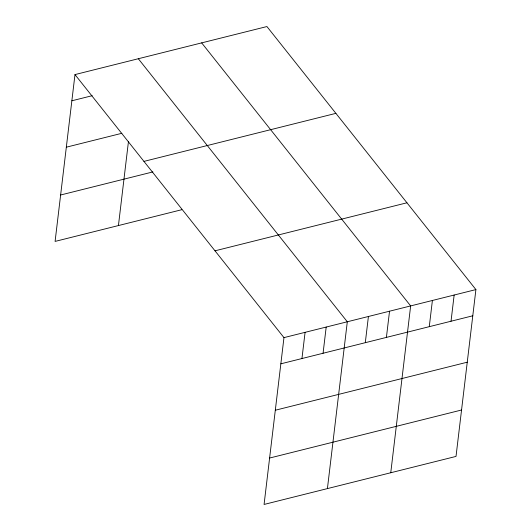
<?xml version="1.0" encoding="UTF-8"?>
<svg xmlns="http://www.w3.org/2000/svg" width="531" height="531" viewBox="0 0 531 531"><rect width="100%" height="100%" fill="white"/><g stroke="black" fill="none" stroke-linecap="round" stroke-linejoin="round"><path stroke-width="0.8" d="M74.984 74.586L283.966 337.623L264.073 504.45L456.016 456.414L475.909 289.587L266.927 26.55L74.984 74.586L55.091 241.413L181.775 209.705M118.433 225.562L128.436 141.697M301.953 358.538L305.079 332.34M323.067 353.254L326.193 327.056M327.415 488.6L347.307 321.773L138.326 58.735M365.295 342.687L368.421 316.489M386.409 337.397L389.535 311.206M390.756 472.743L410.649 305.922L201.667 42.885M429.274 326.671L432.4 300.48M451.031 321.228L454.151 295.03M71.864 100.784L92.195 95.693M66.329 147.187L121.851 133.294M143.947 161.391L335.891 113.355M60.627 195.003L152.901 171.911M215.002 250.824L406.945 202.789M283.966 337.623L475.909 289.587M280.839 363.821L472.782 315.786M275.31 410.231L467.253 362.195M269.609 458.041L461.552 410.005"/></g></svg>
